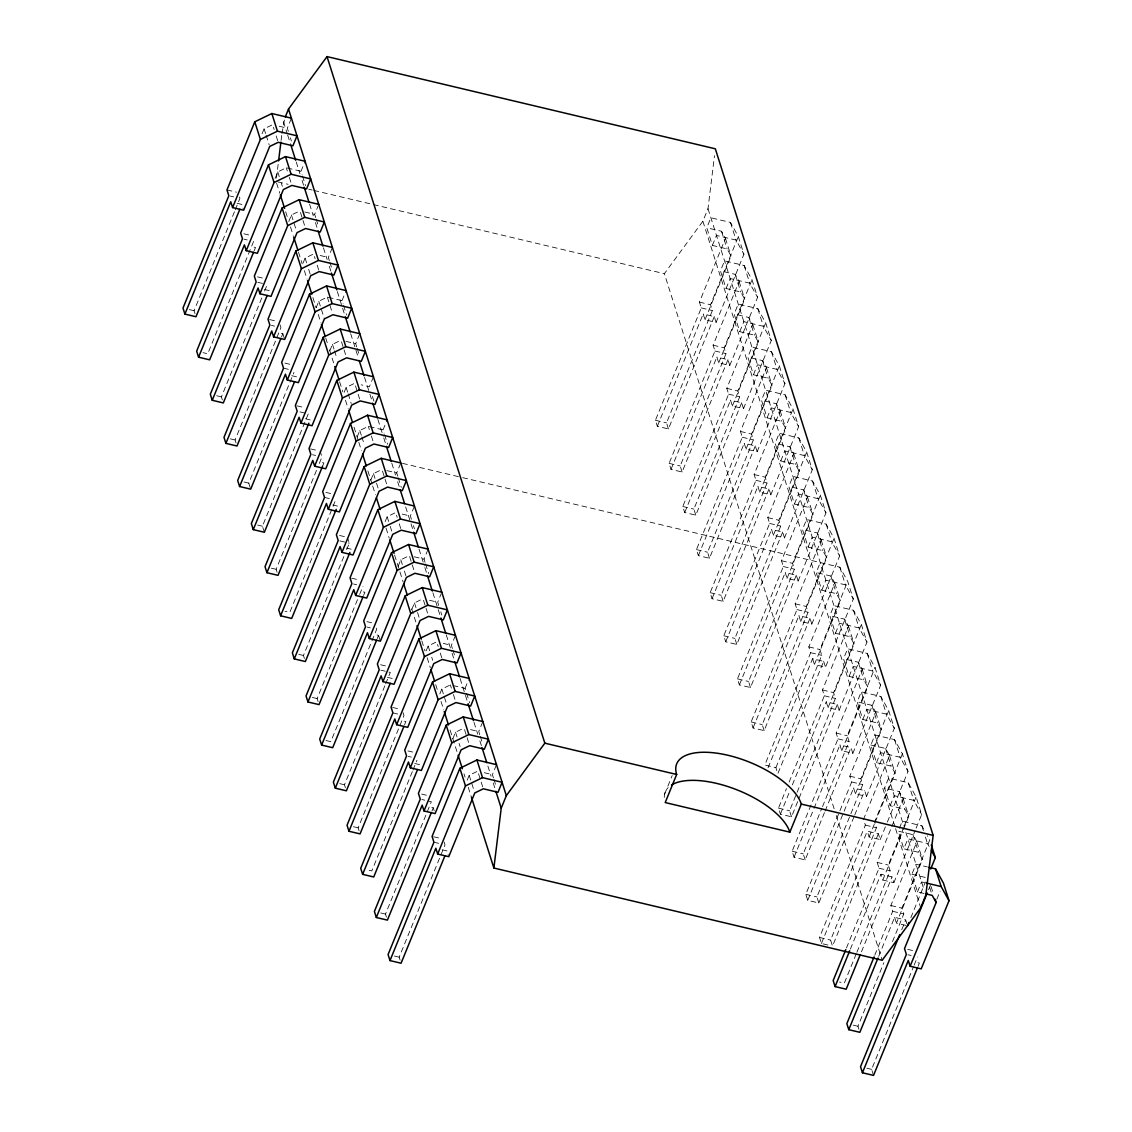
<?xml version="1.0" encoding="UTF-8"?>
<svg xmlns="http://www.w3.org/2000/svg" width="1132" height="1132" viewBox="0 0 1132 1132"><rect width="100%" height="100%" fill="white"/><g stroke="black" fill="none" stroke-linecap="round" stroke-linejoin="round"><path stroke-width="0.75" stroke-dasharray="5 3.75" d="M276.477 178.035L278.373 162.64M281.104 140.41L281.726 135.274M281.939 133.562L284.684 118.464M834.143 808.786L664.371 273.675L702.873 221.207L707.995 208.67L714.49 155.65M262.086 133.718L264.096 128.807L272.614 124.676L274.142 129.487M195.029 313.72L194.081 310.706L234.607 211.387M235.272 209.76L239.913 198.369L238.994 195.468M288.349 131.383L287.33 128.171L291.405 118.167M275.09 178.446L277.764 171.908L286.283 167.762L300.999 171.257L302.018 174.47M253.582 241.456L207.75 353.792L202.996 352.66M254.176 250.752L255.507 247.498L250.752 246.366M300.999 171.257L305.074 161.268M288.759 221.532L291.433 214.995L299.952 210.863M222.367 399.907L221.419 396.879L261.945 297.575M264.605 291.065L267.265 284.542M315.687 217.556L314.668 214.344L318.163 205.783M303.107 262.992L305.102 258.082L313.635 253.95L315.149 258.761M236.05 442.994L235.088 439.966L280.934 327.643L280.014 324.743M281.514 336.94L282.844 333.671L278.09 332.553M329.355 260.643L328.337 257.445L332.412 247.441M316.125 307.777L318.8 301.239L327.318 297.093L342.02 300.588L343.038 303.8M250.214 487.651L248.771 483.123L289.297 383.805M289.962 382.177L293.952 372.414M342.02 300.588L346.109 290.584M329.794 350.863L332.468 344.326L340.987 340.194M264.364 532.252L262.44 526.21L308.286 413.873L297.192 411.241M356.707 346.887L355.703 343.675L359.198 335.114M344.128 392.323L346.137 387.413L354.656 383.281L360.259 400.926M277.071 572.325L276.123 569.297L316.649 469.992M319.309 463.483L321.955 456.96L320.115 451.159M322.549 466.257L323.879 463.002L319.125 461.884M373.447 376.772L369.372 386.776L361.193 384.823M357.132 437.037L359.806 430.5L368.325 426.368L383.041 429.863L384.059 433.075M334.959 501.688L289.792 612.398L285.038 611.266M383.041 429.863L387.116 419.859M370.801 480.138L373.475 473.601L381.993 469.455M304.409 658.499L303.461 655.485L343.986 556.166M346.647 549.657L349.307 543.148L347.92 538.804M397.728 476.162L396.709 472.95L400.204 464.389M385.149 521.597L387.144 516.687L395.676 512.555L397.19 517.366M318.092 701.599L317.13 698.571L358.986 596.012M359.651 594.385L362.976 586.235M363.556 595.531L364.886 592.277L360.132 591.145M411.397 519.248L410.378 516.036L414.453 506.046M398.153 566.311L400.813 559.774L409.345 555.642L414.935 573.287M377.225 638.618L378.555 635.363L373.801 634.245M425.066 562.335L424.047 559.137L428.122 549.133M411.822 609.412L414.482 602.861L423.014 598.729M345.43 787.773L344.468 784.759L384.993 685.44M385.658 683.813L390.314 672.422L380.805 670.158M438.735 605.436L437.716 602.224L441.211 593.649M426.156 650.858L428.165 645.962L436.683 641.816L438.211 646.627M359.099 830.86L358.137 827.846L403.983 715.509L402.143 709.707M404.577 724.805L405.893 721.551L401.138 720.419M452.404 648.523L451.385 645.311L455.474 635.321M439.824 693.958L441.834 689.048L450.352 684.917L465.054 688.398L466.073 691.61M412.345 771.628L371.805 870.933L367.051 869.801M412.996 770.001L416.986 760.223M465.054 688.398L468.563 679.837M452.842 738.729L455.517 732.192L464.035 728.06M386.451 917.104L385.503 914.09L431.349 801.753L421.84 799.489M431.929 811.05L433.259 807.795L428.504 806.663M479.77 734.767L478.751 731.555L482.246 722.98M467.191 780.189L469.186 775.293L477.718 771.147L482.798 787.193M400.134 960.191L399.172 957.177L445.017 844.84L443.178 839.038M705.024 319.762L731.046 256.002L727.098 248.913L712.396 245.418L706.793 227.773L710.882 217.783L730.451 222.424L738.333 236.616L743.922 254.261L716.117 322.394L705.024 319.762L703.184 313.96L714.278 316.592L716.117 322.394M493.439 777.854L492.42 774.642L496.495 764.652M712.396 245.418L716.471 235.428L736.041 240.069L743.922 254.261M714.278 316.592L668.432 428.929L657.338 426.297L655.428 420.255L701.274 307.918L699.435 302.117L725.442 238.371L721.509 231.268L706.793 227.773M718.693 362.848L744.714 299.103L740.767 291.999L726.065 288.504L720.461 270.873L724.551 260.869L744.12 265.511L752.002 279.703L757.591 297.348L729.786 365.48L718.693 362.848L716.853 357.047L727.947 359.679L729.786 365.48M657.338 426.297L703.184 313.96M668.432 428.929L666.522 422.887L712.368 310.55L710.528 304.749L738.333 236.616M726.065 288.504L730.14 278.514L749.709 283.156L757.591 297.348M727.947 359.679L682.101 472.016L671.007 469.384L669.097 463.342L714.943 351.005L713.103 345.203L739.111 281.458L735.177 274.354L720.461 270.873M732.39 405.992L758.398 342.246L754.464 335.157L739.748 331.662L734.159 314.017L738.234 304.013L757.803 308.668L765.685 322.861L771.288 340.506L743.483 408.638L732.39 405.992L730.55 400.19L741.644 402.836L743.483 408.638M671.007 469.384L716.853 357.047M682.101 472.016L680.191 465.974L726.037 353.637L724.197 347.835L752.002 279.703M739.748 331.662L743.837 321.658L763.407 326.313L771.288 340.506M741.644 402.836L695.798 515.159L684.704 512.527L682.78 506.485L728.626 394.162L726.786 388.361L752.808 324.601L748.86 317.512L734.159 314.017M746.059 449.093L772.066 385.333L768.133 378.244L753.431 374.749L747.827 357.104L751.903 347.114L771.472 351.755L779.354 365.947L784.957 383.592L757.152 451.725L746.059 449.093L744.219 443.291L755.313 445.923L757.152 451.725M684.704 512.527L730.55 400.19M695.798 515.159L693.874 509.131L739.72 396.794L737.88 390.993L765.685 322.861M753.431 374.749L757.506 364.745L777.076 369.4L784.957 383.592M755.313 445.923L709.467 558.26L698.373 555.628L696.463 549.586L742.295 437.249L740.455 431.448L766.477 367.688L762.529 360.599L747.827 357.104M759.728 492.179L785.75 428.434L781.802 421.33L767.1 417.835L761.496 400.19L765.572 390.2L785.141 394.842L793.023 409.034L798.626 426.679L770.821 494.811L759.728 492.179L757.888 486.378L768.982 489.01L770.821 494.811M698.373 555.628L744.219 443.291M709.467 558.26L707.557 552.218L753.388 439.881L751.549 434.08L779.354 365.947M767.1 417.835L771.175 407.845L790.744 412.487L798.626 426.679M768.982 489.01L723.136 601.347L712.042 598.715L710.132 592.673L755.964 480.336L754.124 474.534L780.146 410.789L776.212 403.685L761.496 400.19M773.397 535.266L799.418 471.52L795.471 464.417L780.769 460.936L775.165 443.291L779.255 433.287L798.824 437.942L806.692 452.135L812.295 469.766L784.49 537.898L773.397 535.266L771.557 529.465L782.651 532.097L784.49 537.898M712.042 598.715L757.888 486.378M723.136 601.347L721.226 595.305L767.057 482.968L765.218 477.166L793.023 409.034M780.769 460.936L784.844 450.932L804.413 455.573L812.295 469.766M782.651 532.097L736.805 644.433L725.711 641.802L723.801 635.76L769.647 523.423L767.793 517.621L793.815 453.875L789.881 446.772L775.165 443.291M787.065 578.353L813.087 514.607L809.139 507.518L794.438 504.023L788.834 486.378L792.924 476.374L812.493 481.029L820.36 495.222L825.964 512.867L798.159 580.999L787.065 578.353L785.226 572.551L796.32 575.197L798.159 580.999M725.711 641.802L771.557 529.465M664.555 794.282L672.182 775.562M736.805 644.433L734.894 638.391L780.74 526.069L778.887 520.253L806.692 452.135M794.438 504.023L798.513 494.019L818.082 498.674L825.964 512.867M796.32 575.197L750.474 687.52L739.38 684.888L737.47 678.86L783.316 566.524L781.476 560.722L807.484 496.962L803.55 489.873L788.834 486.378M800.734 621.454L826.756 557.694L822.808 550.605L808.107 547.11L802.503 529.465L806.592 519.475L826.162 524.116L834.043 538.308L839.633 555.953L811.828 624.086L800.734 621.454L798.895 615.652L809.988 618.284L811.828 624.086M739.38 684.888L785.226 572.551M750.474 687.52L748.563 681.492L794.409 569.155L792.57 563.354L820.36 495.222M808.107 547.11L812.182 537.12L831.751 541.761L839.633 555.953M809.988 618.284L764.142 730.621L753.049 727.989L751.139 721.947L796.985 609.61L795.145 603.809L821.153 540.063L817.219 532.96L802.503 529.465M462.677 477.647L839.831 567.203L847.712 581.395L853.302 599.04L825.497 667.173L814.403 664.541L840.425 600.795L836.491 593.692L821.775 590.197L816.186 572.551L820.261 562.562M753.049 727.989L798.895 615.652M764.142 730.621L762.232 724.579L808.078 612.242L806.239 606.441L834.043 538.308M821.775 590.197L825.865 580.207L845.42 584.848L853.302 599.04M768.048 767.821L812.564 658.739L823.657 661.371L777.811 773.708L775.901 767.666L764.808 765.034L810.654 652.697L808.814 646.896L834.822 583.15L830.888 576.047L816.186 572.551M828.086 707.627L854.094 643.882L850.16 636.778L835.444 633.297L829.855 615.652L833.93 605.648L853.5 610.304L861.381 624.496L866.971 642.141L839.166 710.259L828.086 707.627L826.233 701.826L837.326 704.458L839.166 710.259M775.901 767.666L821.747 655.329L819.908 649.527L847.712 581.395M835.444 633.297L839.534 623.293L859.103 627.935L866.971 642.141M789.117 782.071L824.322 695.784L822.483 689.982L848.505 626.237L844.557 619.147L829.855 615.652M837.326 704.458L791.494 816.795L780.401 814.163L778.476 808.121L786.457 788.594M841.755 750.728L867.763 686.968L863.829 679.879L849.113 676.384L843.524 658.739L847.599 648.735L867.169 653.39L875.05 667.583L880.654 685.228L852.849 753.36L841.755 750.728L839.916 744.927L851.009 747.559L852.849 753.36M780.401 814.163L789.697 791.367M792.358 784.858L826.233 701.826M791.494 816.795L789.57 810.753L835.416 698.43L833.577 692.628L861.381 624.496M849.113 676.384L853.203 666.38L872.772 671.035L880.654 685.228M824.421 812.677L805.163 859.896L794.07 857.249L792.145 851.222L837.991 738.885L836.152 733.083L862.174 669.323L858.226 662.234L843.524 658.739M855.424 793.815L881.432 730.069L877.498 722.966L862.796 719.471L857.193 701.826L861.268 691.836L880.837 696.477L888.719 710.67L894.322 728.315L866.518 796.447L855.424 793.815L853.585 788.014L864.678 790.645L866.518 796.447M794.07 857.249L813.328 810.045M813.993 808.418L839.916 744.927M822.511 806.635L849.085 741.517L847.245 735.715L875.05 667.583M805.163 859.896L803.239 853.853L821.846 808.262M825.087 811.05L851.009 747.559M862.796 719.471L866.871 709.481L886.441 714.122L894.322 728.315M854.037 816.696L818.832 902.982L807.739 900.35L805.814 894.308L851.66 781.971L849.821 776.17L875.843 712.424L871.895 705.321L857.193 701.826M875.107 822.257L895.129 773.213L891.181 766.109L876.479 762.628L870.876 744.983L874.965 734.979L894.535 739.621L902.402 753.827L908.006 771.458L886.158 825.002M807.739 900.35L853.585 788.014M818.832 902.982L816.908 896.94L862.754 784.603L860.914 778.802L888.719 710.67M854.702 815.068L864.678 790.645M876.479 762.628L880.554 752.624L900.124 757.266L908.006 771.458M870.876 744.983L885.592 748.464L889.526 755.568L863.518 819.313L865.357 825.115L819.511 937.452L821.422 943.494L829.346 945.376M903.463 829.374L908.798 816.299L904.85 809.21L890.148 805.715L884.545 788.07L888.634 778.066L908.204 782.721L916.085 796.914L921.674 814.559L915.717 829.148M821.422 943.494L867.268 831.157L878.361 833.789L880.201 839.59L869.107 836.958L867.268 831.157M902.402 753.827L874.612 821.945L876.451 827.747L830.605 940.084L832.515 946.126L878.361 833.789M869.107 836.958L874.442 823.884M890.148 805.715L894.223 795.711L913.793 800.366L921.674 814.559M880.201 839.59L885.493 826.615M846.467 947.979L879.026 868.216L877.187 862.414L891.195 828.086M891.86 826.445L903.194 798.654L899.261 791.565L884.545 788.07M899.388 828.299L902.303 821.167L921.873 825.808L924.236 830.067M850.373 949.14L880.937 874.244L892.03 876.89L893.87 882.691L882.776 880.045L880.937 874.244M856.896 952.253L890.12 870.848L888.28 865.046L903.506 827.733M904.157 826.105L916.085 796.914M882.776 880.045L902.798 831.015M856.231 953.88L844.274 983.184L839.519 982.052M861.466 951.771L892.03 876.89M878.658 956.413L894.605 917.344L905.699 919.976L907.539 925.778L896.445 923.146L922.467 859.386L918.533 852.297L903.817 848.802L907.906 838.812L927.462 843.453L929.839 847.712M893.87 882.691L915.052 830.775M874.753 955.252L892.695 911.302L890.856 905.501L916.863 841.755L912.93 834.652L898.228 831.157L903.817 848.802M924.023 893.445L917.486 891.889L911.897 874.244L915.972 864.254L927.391 866.956M892.497 941.612L903.789 913.934L901.949 908.133L929.754 840.001L927.391 835.741M858.905 1029.285L857.943 1026.271L883.851 962.78M901.723 929.74L905.699 919.976M917.486 891.889L921.575 881.899L924.83 882.677M910.85 917.67L925.424 881.984M928.537 889.738L930.546 884.842M936.801 899.317L940.112 891.209M873.536 1075.4L871.612 1069.358L913.467 966.799M914.132 965.172L917.458 957.021M918.038 966.318L919.368 963.063L914.614 961.931M279.151 126.232L287.33 128.171M277.779 181.87L288.094 184.318M308.711 189.214L312.149 190.035M313.861 190.431L664.371 273.675M226.98 189.935L236.489 192.185M699.435 302.117L710.528 304.749M304.862 212.024L314.668 214.344M230.404 196.105L233.574 196.855M701.274 307.918L712.368 310.55M237.083 203.279L241.838 204.411L243.21 208.755M243.819 233.772L250.158 235.272M713.103 345.203L724.197 347.835M320.172 255.507L328.337 257.445M244.073 239.192L247.243 239.956M714.943 351.005L726.037 353.637M257.502 276.859L263.827 278.373M726.786 388.361L737.88 390.993M257.756 282.293L262.511 283.425M728.626 394.162L739.72 396.794M264.421 289.452L269.175 290.584L270.095 293.485M269.586 319.578L277.51 321.46M740.455 431.448L751.549 434.08M345.897 341.355L355.703 343.675M271.425 325.379L274.595 326.129M742.295 437.249L753.388 439.881M189.327 309.574L194.081 310.706M655.428 420.255L666.522 422.887M284.854 363.103L291.193 364.603M754.124 474.534L765.218 477.166M283.524 368.155L288.278 369.287M755.964 480.336L767.057 482.968M669.097 463.342L680.191 465.974M291.787 375.697L296.527 376.829M296.938 405.822L304.862 407.704M767.793 517.621L778.887 520.253M769.647 523.423L780.74 526.069M216.665 395.747L221.419 396.879M682.78 506.485L693.874 509.131M305.456 418.783L310.21 419.915M402.511 463.356L460.965 477.237M310.607 448.909L318.531 450.791M781.476 560.722L792.57 563.354M386.903 470.629L396.709 472.95M312.446 454.71L315.616 455.46M783.316 566.524L794.409 569.155M230.334 438.848L235.088 439.966M696.463 549.586L707.557 552.218M325.86 492.378L332.2 493.877M795.145 603.809L806.239 606.441M402.214 514.098L410.378 516.036M324.53 497.429L329.285 498.547M796.985 609.61L808.078 612.242M244.017 481.991L248.771 483.123M710.132 592.673L721.226 595.305M332.794 504.971L337.548 506.103M339.543 535.464L347.453 537.346M808.814 646.896L819.908 649.527M414.241 556.803L424.047 559.137M339.798 540.884L349.307 543.148M810.654 652.697L821.747 655.329M257.686 525.078L262.44 526.21M723.801 635.76L734.894 638.391M346.463 548.058L351.217 549.19M351.627 578.183L359.551 580.065M822.483 689.982L833.577 692.628M429.552 600.285L437.716 602.224M353.467 583.985L356.637 584.735M824.322 695.784L835.416 698.43M271.369 568.179L276.123 569.297M737.47 678.86L748.563 681.492M366.881 621.652L371.636 622.77M836.152 733.083L847.245 735.715M443.22 643.372L451.385 645.311M367.136 627.071L370.305 627.821M837.991 738.885L849.085 741.517M751.139 721.947L762.232 724.579M380.55 664.739L386.889 666.239M849.821 776.17L860.914 778.802M851.66 781.971L862.754 784.603M298.707 654.353L303.461 655.485M387.469 677.332L392.224 678.464M392.634 707.458L400.558 709.325M470.572 729.616L478.751 731.555M392.889 712.877L397.643 714.009M865.357 825.115L876.451 827.747M312.375 697.439L317.13 698.571M778.476 808.121L789.57 810.753M407.888 750.912L412.642 752.044M877.187 862.414L888.28 865.046M484.255 772.703L492.42 774.642M911.897 874.244L926.599 877.739M408.143 756.346L411.312 757.096M879.026 868.216L890.12 870.848M326.044 740.54L330.799 741.658L376.645 629.335L375.258 624.977M792.145 851.222L803.239 853.853M414.821 763.506L419.576 764.638M421.585 794.07L427.91 795.57M890.856 905.501L901.949 908.133M892.695 911.302L903.789 913.934M339.713 783.627L344.468 784.759M805.814 894.308L816.908 896.94M433.669 836.774L441.593 838.656M907.694 949.338L914.033 950.852M433.924 842.208L438.678 843.34M907.949 954.771L911.119 955.521M353.382 826.714L358.137 827.846M819.511 937.452L830.605 940.084M442.173 849.75L446.928 850.882L448.314 855.226M380.748 912.958L385.503 914.09M853.188 1025.139L857.943 1026.271M394.417 956.045L399.172 957.177M866.857 1068.226L871.612 1069.358M730.451 222.424L736.041 240.069M744.12 265.511L749.709 283.156M757.803 308.668L763.407 326.313M771.472 351.755L777.076 369.4M785.141 394.842L790.744 412.487M798.824 437.942L804.413 455.573M812.493 481.029L818.082 498.674M826.162 524.116L831.751 541.761M839.831 567.203L845.42 584.848M853.5 610.304L859.103 627.935M867.169 653.39L872.772 671.035M880.837 696.477L886.441 714.122M894.535 739.621L900.124 757.266M908.204 782.721L913.793 800.366M921.873 825.808L923.401 830.619M925.438 837.029L927.462 843.453M725.442 238.371L731.046 256.002M739.111 281.458L744.714 299.103M752.808 324.601L758.398 342.246M766.477 367.688L772.066 385.333M780.146 410.789L785.75 428.434M793.815 453.875L799.418 471.52M807.484 496.962L813.087 514.607M821.153 540.063L826.756 557.694M834.822 583.15L840.425 600.795M848.505 626.237L854.094 643.882M862.174 669.323L867.763 686.968M875.843 712.424L881.432 730.069M889.526 755.568L895.129 773.213M903.194 798.654L908.798 816.299M916.863 841.755L922.467 859.386M931.056 886.441L933.079 892.865M721.509 231.268L727.098 248.913M735.177 274.354L740.767 291.999M748.86 317.512L754.464 335.157M762.529 360.599L768.133 378.244M776.212 403.685L781.802 421.33M789.881 446.772L795.471 464.417M803.55 489.873L809.139 507.518M817.219 532.96L822.808 550.605M830.888 576.047L836.491 593.692M844.557 619.147L850.16 636.778M858.226 662.234L863.829 679.879M871.895 705.321L877.498 722.966M885.592 748.464L891.181 766.109M899.261 791.565L904.85 809.21M912.93 834.652L918.533 852.297M929.655 887.361L931.183 892.172M707.995 208.67L903.831 825.978M905.869 832.388L924.221 890.247M702.873 221.207L895.072 826.997M895.596 828.681L920.698 907.779M823.657 661.371L825.497 667.173M812.564 658.739L814.403 664.541M894.605 917.344L896.445 923.146M836.279 815.521L882.196 960.247M290.372 137.793L291.391 141.005M302.527 176.068L305.569 185.69M316.196 219.155L318.743 227.178M329.865 262.256L332.412 270.279M343.548 305.399L346.604 315.021M357.217 348.486L359.764 356.509M372.414 396.398L373.942 401.209M384.569 434.674L387.611 444.296M398.238 477.761L401.294 487.383M413.435 525.673L414.453 528.87M425.575 563.948L428.632 573.57M440.773 611.846L441.791 615.058M452.913 650.122L455.46 658.145M466.582 693.223L469.638 702.845M480.279 736.366L482.826 744.389M493.948 779.453L496.495 787.476M283.41 121.591L287.146 133.378M287.67 135.062L290.344 143.467M296.216 161.975L299.952 173.762M302.088 180.497L303.687 185.535M309.56 204.043L313.295 215.83M315.432 222.565L317.568 229.287M323.441 247.795L327.176 259.582M329.313 266.317L330.912 271.355M337.322 291.547L344.793 315.106M350.665 333.629L358.151 357.188M364.546 377.38L369.357 392.521M369.895 394.205L372.555 402.61M377.904 419.448L383.239 436.273M383.776 437.957L385.913 444.692M391.785 463.2L395.521 474.973M397.657 481.708L399.794 488.444M405.666 506.952L410.463 522.093M411.001 523.776L413.138 530.512M419.01 549.02L424.344 565.844M424.882 567.528L426.481 572.58M432.891 592.772L437.688 607.912M438.226 609.596L440.362 616.332M446.234 634.84L451.569 651.664M452.107 653.348L454.243 660.083M460.116 678.592L464.912 693.732M465.45 695.416L468.124 703.835M473.997 722.343L477.732 734.13M479.869 740.852L481.468 745.903M487.878 766.095L491.076 776.198M493.212 782.919L495.349 789.655M276.18 135.911L277.708 140.722M286.283 167.762L287.302 170.974M289.339 177.384L291.377 183.809M300.461 212.462L302.499 218.872M303.008 220.485L305.555 228.508M317.186 265.171L319.224 271.595M327.318 297.093L332.412 313.139M341.496 341.793L343.534 348.203M344.043 349.816L346.59 357.825M368.325 426.368L369.343 429.58M371.381 435.99L373.928 444.013M382.503 471.068L384.54 477.478M385.05 479.077L387.597 487.1M399.228 523.776L400.756 528.587M423.524 600.328L425.561 606.752M426.071 608.351L428.094 614.775M440.249 653.051L441.777 657.862M450.352 684.917L451.371 688.115M453.408 694.539L455.955 702.562M464.545 729.659L466.582 736.083M467.092 737.682L469.638 745.705M264.096 128.807L265.624 133.618M266.133 135.232L269.175 144.854M277.764 171.908L279.293 176.719M281.33 183.129L282.349 186.341M291.433 214.995L296.527 231.041M305.102 258.082L306.63 262.893M308.668 269.317L310.706 275.727M318.8 301.239L324.389 318.87M332.468 344.326L333.997 349.137M334.506 350.736L337.039 358.759M346.137 387.413L347.666 392.224M348.175 393.837L351.217 403.459M359.806 430.5L361.334 435.311M361.844 436.924L364.391 444.947M373.475 473.601L376.022 481.609M376.532 483.223L379.078 491.246M387.144 516.687L389.691 524.71M390.2 526.309L392.747 534.332M400.813 559.774L402.341 564.585M404.379 571.009L406.416 577.419M414.482 602.861L417.029 610.884M417.538 612.497L420.085 620.506M428.165 645.962L429.679 650.773M431.717 657.183L432.735 660.395M441.834 689.048L446.914 705.095M455.517 732.192L457.045 737.003M459.083 743.427L460.101 746.639M469.186 775.293L474.28 791.325M276.604 183.143L279.802 193.247M285.674 211.755L287.811 218.476M290.471 226.895L293.146 235.315M298.48 252.139L300.617 258.874M301.154 260.544L302.216 263.912M304.352 270.647L307.027 279.066M312.899 297.575L316.097 307.663M318.233 314.399L320.908 322.818M325.719 337.959L327.318 343.01M329.454 349.731L333.714 363.202M339.6 381.71L342.798 391.813M345.472 400.219L348.132 408.638M354.005 427.146L358.278 440.603M358.816 442.287L361.476 450.706M367.886 470.898L372.159 484.355M372.697 486.038L375.357 494.458M386.04 528.106L389.238 538.209M394.587 555.034L399.384 570.188M399.921 571.858L403.119 581.961M411.666 608.889L415.939 622.345M421.812 640.853L425.009 650.957M427.146 657.692L430.344 667.781M435.693 684.605L437.829 691.341M441.027 701.444L443.702 709.849M450.097 730.041L457.045 751.917M463.978 773.793L465.054 777.16M468.252 787.264L471.464 797.352M282.844 333.671L284.231 338.029M378.555 635.363L379.942 639.721M433.259 807.795L434.179 810.696M664.3 797.437A67.269 29.064 22.2 0 1 668.177 787.575"/><path stroke-width="1.5" d="M278.585 160.928L280.892 142.123M493.877 868.032L501.221 808.163L506.329 795.64L544.832 743.172L327.021 56.6L715.325 148.801L933.15 835.374L925.806 895.242L920.698 907.779L882.196 960.247L493.877 868.032L471.464 797.352M291.405 118.167L271.836 113.525L254.785 121.803L226.98 189.935L228.82 195.737L182.988 308.074L184.898 314.102L195.992 316.734L239.843 209.293M184.898 314.102L230.744 201.765L232.584 207.566L243.677 210.212L269.685 146.453L278.217 142.321L292.919 145.816L297.009 135.812L277.439 131.171L260.388 139.448L232.584 207.566M285.321 116.893L288.519 109.068L327.021 56.6M305.074 161.268L285.505 156.612L268.454 164.89L240.649 233.022L242.489 238.824L196.657 351.161L198.567 357.203L209.661 359.835L253.511 252.379M198.567 357.203L244.413 244.866L246.252 250.667L257.346 253.299L283.368 189.553L291.886 185.407L306.588 188.903L310.677 178.898L291.108 174.257L274.057 182.535L246.252 250.667M318.743 204.354L299.173 199.699L282.123 207.977L254.332 276.109L256.172 281.91L210.326 394.247L212.236 400.289L223.329 402.921L267.18 295.466M212.236 400.289L258.082 287.952L259.921 293.754L271.015 296.386L297.037 232.64L305.555 228.508L320.257 231.989L324.346 221.999L304.777 217.344L287.726 225.622L259.921 293.754M332.412 247.441L312.842 242.8L295.806 251.063L268.001 319.196L269.84 324.997L223.995 437.334L225.905 443.376L236.998 446.008L280.849 338.567M225.905 443.376L271.751 331.039L273.59 336.841L284.684 339.473L310.706 275.727L319.224 271.595L333.94 275.09L338.015 265.086L318.446 260.445L301.395 268.709L273.59 336.841M346.109 290.584L326.54 285.943L309.489 294.221L281.684 362.353L283.524 368.155L237.678 480.492L239.602 486.519L250.696 489.166L294.546 381.71M239.602 486.519L285.448 374.197L287.287 379.998L298.381 382.63L324.389 318.87L332.921 314.738L347.623 318.233L351.698 308.229L332.129 303.588L315.092 311.866L287.287 379.998M359.778 333.685L340.208 329.03L323.158 337.308L295.353 405.44L297.192 411.241L251.346 523.578L253.271 529.62L264.364 532.252L308.88 423.17M253.271 529.62L299.117 417.284L300.956 423.085L312.05 425.717L338.058 361.971L346.59 357.825L361.292 361.32L365.367 351.33L345.812 346.675L328.761 354.953L300.956 423.085M373.447 376.772L353.877 372.131L336.827 380.394L309.022 448.527L310.861 454.328L265.03 566.665L266.94 572.707L278.033 575.339L322.549 466.257M266.94 572.707L312.786 460.37L314.625 466.172L325.719 468.804L351.727 405.058L360.259 400.926L374.961 404.407L379.05 394.417L359.481 389.776L342.43 398.04L314.625 466.172M387.116 419.859L367.546 415.218L350.495 423.495L322.691 491.628L324.53 497.429L278.698 609.752L280.609 615.794L291.702 618.426L336.218 509.358M280.609 615.794L326.455 503.457L328.294 509.258L339.388 511.905L365.41 448.145L373.928 444.013L388.63 447.508L392.719 437.504L373.15 432.863L356.099 441.14L328.294 509.258M400.785 462.96L381.215 458.304L364.164 466.582L336.374 534.714L338.213 540.516L292.367 652.853L294.278 658.895L305.371 661.527L349.887 552.444M294.278 658.895L340.124 546.558L341.963 552.359L353.057 554.991L379.078 491.246L387.597 487.1L402.299 490.595L406.388 480.591L386.819 475.949L369.768 484.227L341.963 552.359M414.453 506.046L394.884 501.391L377.847 509.669L350.043 577.801L351.882 583.603L306.036 695.939L307.946 701.982L319.04 704.613L362.891 597.158M307.946 701.982L353.792 589.645L355.632 595.446L366.726 598.078L392.747 534.332L401.266 530.186L415.982 533.681L420.057 523.692L400.487 519.036L383.437 527.314L355.632 595.446M428.122 549.133L408.567 544.492L391.516 552.756L363.712 620.888L365.551 626.689L319.705 739.026L321.615 745.068L332.709 747.7L376.56 640.259M321.615 745.068L367.461 632.731L369.301 638.533L380.394 641.165L406.416 577.419L414.935 573.287L429.651 576.782L433.726 566.778L414.156 562.137L397.106 570.401L369.301 638.533M441.805 592.22L422.236 587.579L405.185 595.857L377.38 663.989L379.22 669.79L333.374 782.127L335.298 788.155L346.392 790.801L390.229 683.346M335.298 788.155L381.13 675.832L382.97 681.634L394.063 684.266L420.085 620.506L428.603 616.374L443.32 619.869L447.395 609.865L427.825 605.224L410.775 613.502L382.97 681.634M455.474 635.321L435.905 630.665L418.854 638.943L391.049 707.076L392.889 712.877L347.043 825.214L348.967 831.256L360.061 833.888L403.912 726.433M348.967 831.256L394.799 718.919L396.653 724.721L407.746 727.352L433.754 663.607L442.287 659.461L456.988 662.956L461.064 652.966L441.494 648.311L424.443 656.588L396.653 724.721M469.143 678.408L449.574 673.766L432.523 682.03L404.718 750.162L406.558 755.964L360.712 868.301L362.636 874.343L373.73 876.975L417.581 769.519M362.636 874.343L408.482 762.006L410.322 767.807L421.415 770.439L447.423 706.693L455.955 702.562L470.657 706.043L474.733 696.053L455.163 691.397L438.126 699.675L410.322 767.807M482.826 721.551L463.257 716.91L446.206 725.188L418.416 793.32L420.255 799.121L374.409 911.444L376.319 917.486L387.413 920.118L431.264 812.677M376.319 917.486L422.165 805.149L424.005 810.951L435.098 813.597L461.12 749.837L469.638 745.705L484.34 749.2L488.43 739.196L468.86 734.555L451.81 742.818L424.005 810.951M496.495 764.652L476.926 759.997L459.889 768.274L432.084 836.407L433.924 842.208L388.078 954.545L389.988 960.587L401.082 963.219L444.933 855.764M389.988 960.587L435.834 848.25L437.674 854.052L448.767 856.683L474.789 792.938L483.307 788.792L498.023 792.287L502.099 782.283L482.529 777.642L465.478 785.919L437.674 854.052M676.667 774.472L665.206 802.56L789.853 832.162L801.314 804.074A67.269 29.064 22.2 0 0 728.23 755.341A67.269 29.064 22.2 0 0 676.667 774.472L544.832 743.172M845.802 949.607L833.18 980.538L835.091 986.58L846.184 989.212L860.136 955.026M835.091 986.58L849.707 950.767M874.088 956.88L846.849 1023.639L848.774 1029.681L859.853 1032.313L899.728 934.622M848.774 1029.681L877.993 958.04M907.539 925.778L908.869 922.538M930.716 868.994L935.343 857.646L931.282 844.812M927.207 893.007L904.525 948.588L906.364 954.389L860.518 1066.726L862.442 1072.768L873.536 1075.4L917.387 967.945M862.442 1072.768L908.274 960.431L910.128 966.233L921.207 968.865L949.012 900.732L943.423 883.087L935.541 868.895L929.018 867.353M910.128 966.233L936.136 902.487L935.117 899.275M801.314 804.074L933.15 835.374M926.457 883.059L941.145 886.54L949.012 900.732M925.665 893.827L932.202 895.384L936.136 902.487M931.41 850.542L935.343 857.646M935.541 868.895L941.145 886.54M288.519 109.068L506.329 795.64M290.882 145.151L295.678 160.291M304.225 187.219L309.036 202.373M318.106 230.97L322.917 246.125M331.45 273.038L336.798 289.877M345.331 316.79L350.142 331.945M359.212 360.542L364.023 375.697M373.093 404.294L377.366 417.765M386.437 446.376L391.248 461.516M400.318 490.128L404.591 503.584M413.661 532.196L418.472 547.336M427.542 575.947L432.353 591.088M440.9 618.015L445.697 633.156M454.781 661.767L459.578 676.908M468.124 703.835L473.459 720.659M482.006 747.587L486.802 762.727M495.887 791.339L501.221 808.163M271.836 113.525L277.439 131.171M285.505 156.612L291.108 174.257M299.173 199.699L304.777 217.344M312.842 242.8L318.446 260.445M326.54 285.943L332.129 303.588M340.208 329.03L345.812 346.675M353.877 372.131L359.481 389.776M367.546 415.218L373.15 432.863M381.215 458.304L386.819 475.949M394.884 501.391L400.487 519.036M408.567 544.492L414.156 562.137M422.236 587.579L427.825 605.224M435.905 630.665L441.494 648.311M449.574 673.766L455.163 691.397M463.257 716.91L468.86 734.555M476.926 759.997L482.529 777.642M280.34 194.916L284.599 208.387M293.683 236.998L297.957 250.455M307.564 280.75L311.838 294.207M321.446 324.502L325.181 336.275M334.789 366.57L339.062 380.027M348.67 410.322L352.406 422.095M362.551 454.073L366.287 465.846M376.432 497.825L380.168 509.598M389.776 539.893L394.049 553.35M403.657 583.645L407.393 595.418M417 625.713L421.274 639.17M430.882 669.465L434.617 681.238M444.225 711.533L448.498 725.004M458.106 755.285L462.38 768.755M254.785 121.803L260.388 139.448M268.454 164.89L274.057 182.535M282.123 207.977L287.726 225.622M295.806 251.063L301.395 268.709M309.489 294.221L315.092 311.866M323.158 337.308L328.761 354.953M336.827 380.394L342.43 398.04M350.495 423.495L356.099 441.14M364.164 466.582L369.768 484.227M377.847 509.669L383.437 527.314M391.516 552.756L397.106 570.401M405.185 595.857L410.775 613.502M418.854 638.943L424.443 656.588M432.523 682.03L438.126 699.675M446.206 725.188L451.81 742.818M459.889 768.274L465.478 785.919M671.531 784.971A67.269 29.064 22.2 0 1 737.371 789.994A67.269 29.064 22.2 0 1 789.853 832.162"/></g></svg>
